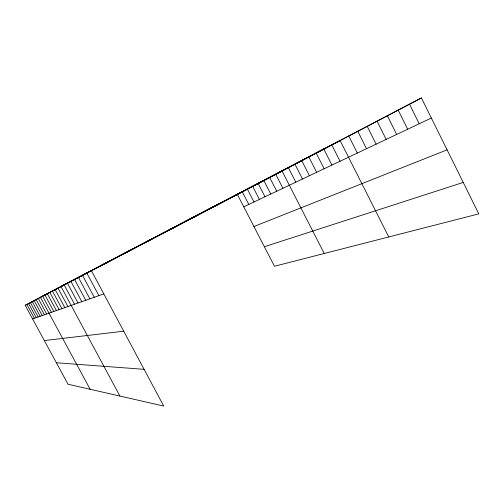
<?xml version="1.0" encoding="UTF-8"?>
<svg xmlns="http://www.w3.org/2000/svg" width="504" height="504" viewBox="0 0 504 504"><rect width="100%" height="100%" fill="white"/><g stroke="black" fill="none" stroke-linecap="round" stroke-linejoin="round"><path stroke-width="0.76" d="M91.249 270.415L163.724 406.054L67.996 384.218L25.2 305.304L421.413 97.946L478.8 213.872L274.466 266.257L237.352 194.443L421.413 97.946M100.246 266.093L213.356 206.627M172.198 228.488L324.853 148.384M25.2 305.304L237.352 194.443M243.753 206.835L431.348 118.012M253.928 226.517L447.098 149.839M32.59 318.925L103.818 293.933M264.367 246.721L463.233 182.429M44.32 340.565L123.726 331.197M56.36 362.76L144.094 369.319M42.601 296.113L51.37 312.335M90.128 389.264L40.408 297.272L282.051 171.013L324.236 253.493M38.235 298.418L46.651 313.992M36.149 299.521L44.402 314.779M34.146 300.579L42.242 315.542M32.218 301.6L40.163 316.266M30.366 302.576L38.165 316.972M28.577 303.521L36.238 317.646M26.857 304.429L34.379 318.301M119.914 396.056L60.934 286.429L340.112 140.572L388.748 236.956M57.947 288.005L67.914 306.533M55.093 289.517L64.84 307.61M52.372 290.953L61.904 308.637M49.77 292.326L59.1 309.626M47.275 293.643L56.41 310.571M44.888 294.903L53.834 311.472M78.328 277.244L89.888 298.822M74.479 279.273L85.743 300.277M70.825 281.201L81.805 301.657M67.36 283.034L78.07 302.967M64.071 284.773L74.523 304.214M86.688 272.822L98.904 295.659M82.391 275.096L94.273 297.284M252.699 186.398L259.409 199.42M247.414 189.17L254.016 201.972M242.304 191.848L248.806 204.441M269.684 177.496L276.728 191.224M263.825 180.564L270.755 194.053M258.168 183.532L264.984 196.781M288.382 167.693L295.791 182.196M275.757 174.315L282.914 188.294M308.845 156.965L316.651 172.318M301.77 160.675L309.437 175.738M294.953 164.247L302.488 179.027M323.851 149.096L331.947 165.079M316.203 153.109L324.154 168.771M331.815 144.919L340.068 161.236M357.783 131.305L366.528 148.705M348.762 136.036L357.33 153.058M377.068 121.199L386.171 139.4M367.208 126.365L376.135 144.157M398.185 110.124L407.686 129.219M387.381 115.788L396.679 134.429M409.513 104.183L419.227 123.751"/></g></svg>
